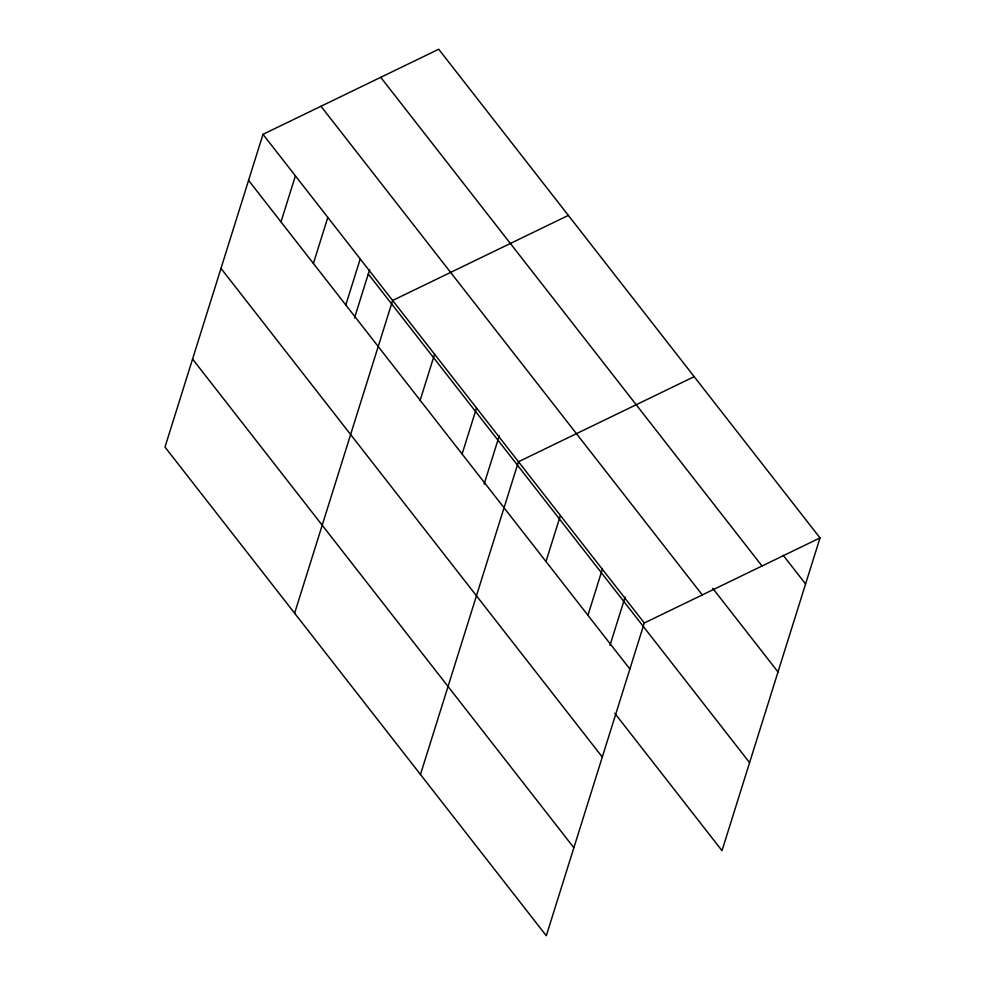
<?xml version="1.0" encoding="UTF-8"?>
<svg xmlns="http://www.w3.org/2000/svg" width="985" height="985" viewBox="0 0 985 985"><rect width="100%" height="100%" fill="white"/><g stroke="black" fill="none" stroke-linecap="round" stroke-linejoin="round"><path stroke-width="1.48" d="M262.995 134.329L164.987 447.079L546.293 935.75L644.301 623L820.012 537.921L438.707 49.25L262.995 134.329L644.301 623M280.984 221.908L295.401 175.872M313.39 263.451L327.82 217.414M345.797 304.981L360.227 258.944M354.489 317.983L369.634 269.668M294.626 613.224L392.633 300.487L568.345 215.395M420.152 400.279L434.582 354.231M462.1 454.023L476.531 407.987M484.127 484.14L499.272 435.813M420.46 774.493L518.467 461.743L694.179 376.664M545.986 561.536L560.416 515.5M587.934 615.293L602.352 569.256M609.961 645.397L625.106 597.07M820.012 537.921L722.005 850.671L614.812 713.3M783.21 555.294L805.582 583.957M380.727 77.322L762.033 566.006M712.758 588.353L778.002 671.967M320.975 106.257L702.293 594.928M368.279 273.978L749.585 762.649M248.565 180.366L629.871 669.049M220.985 268.388L602.291 757.059M192.567 359.069L573.873 847.74"/></g></svg>
